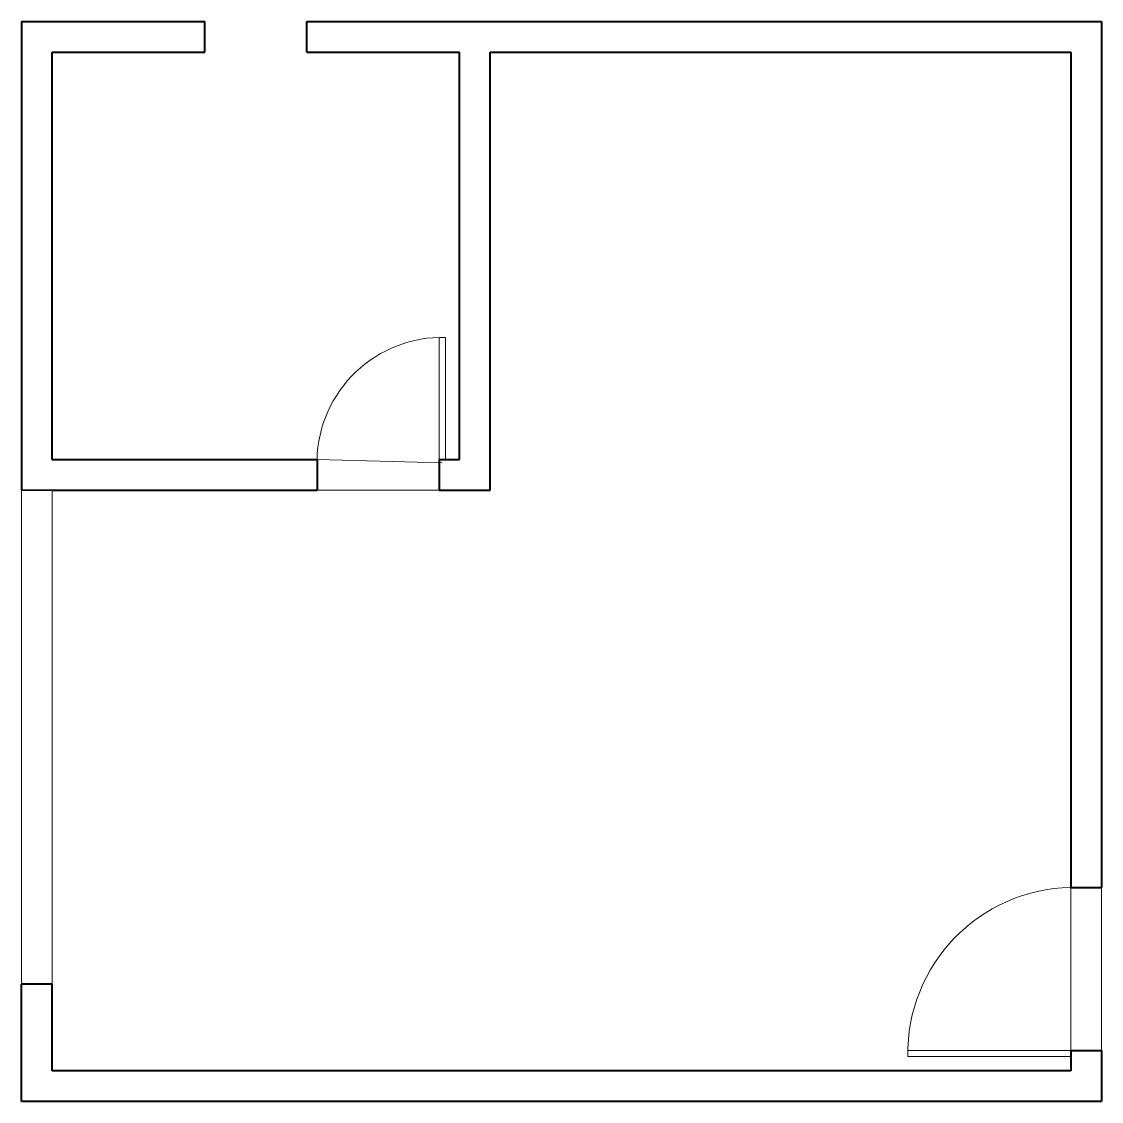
# Model space of a CAD drawing. Header units: millimetres. Extents: x 1751 to 3505, y 1741 to 3489.
# Drawn here: x 1750.9 to 1756.2, y 1741.49 to 1746.79 of the extents above; entities outside this region: 1.
import ezdxf

# ---------------------------------------------------------------- set-up
doc = ezdxf.new("R2010")
doc.units = ezdxf.units.MM
for name, color, linetype, lineweight in [('Parede', 170, 'Continuous', 40), ('Porta', 50, 'Continuous', 9), ('Soleira', 4, 'Continuous', 9)]:
    doc.layers.add(name, color=color, linetype=linetype, lineweight=lineweight)

msp = doc.modelspace()

# ---------------------------------------------------------------- linework, layer by layer
at = {"layer": 'Parede'}
for p, q in [((1750.9039, 1746.7935), (1751.8039, 1746.7935)), ((1750.9039, 1746.7935), (1750.9039, 1744.4957)), ((1751.8039, 1746.6435), (1751.8039, 1746.7935)), ((1752.3039, 1746.6435), (1752.3039, 1746.7935)), ((1752.3039, 1746.7935), (1756.2039, 1746.7935)), ((1756.2039, 1746.7935), (1756.2039, 1742.5435)), ((1751.0539, 1746.6435), (1751.8039, 1746.6435)), ((1751.0539, 1744.6435), (1751.0539, 1746.6435)), ((1752.3039, 1746.6435), (1753.0539, 1746.6435)), ((1753.0539, 1744.6435), (1753.0539, 1746.6435)), ((1753.2039, 1744.4935), (1753.2039, 1746.6435)), ((1753.2039, 1746.6435), (1756.0539, 1746.6435)), ((1756.0539, 1746.6435), (1756.0539, 1742.5435)), ((1751.0539, 1744.6435), (1752.3539, 1744.6435)), ((1752.3539, 1744.6435), (1752.3539, 1744.4935)), ((1752.9539, 1744.6435), (1752.9539, 1744.4935)), ((1752.9539, 1744.6435), (1753.0539, 1744.6435)), ((1750.9039, 1744.4957), (1751.0539, 1744.4935)), ((1751.0539, 1744.4935), (1752.3539, 1744.4935)), ((1752.9539, 1744.4935), (1753.2039, 1744.4935)), ((1756.0539, 1742.5435), (1756.2039, 1742.5435)), ((1750.9039, 1741.4935), (1750.9039, 1742.0685)), ((1751.0539, 1742.0685), (1750.9039, 1742.0685)), ((1751.0539, 1741.6435), (1751.0539, 1742.0685)), ((1756.0539, 1741.7435), (1756.2039, 1741.7435)), ((1756.0539, 1741.7435), (1756.0539, 1741.6435)), ((1756.2039, 1741.7435), (1756.2039, 1741.4935)), ((1756.0539, 1741.6435), (1751.0539, 1741.6435)), ((1756.2039, 1741.4935), (1750.9039, 1741.4935))]:
    msp.add_line(p, q, dxfattribs=at)
at = {"layer": 'Porta'}
for points in [[(3504.7854, 3487.9543), (3504.8154, 3487.9543), (3504.8154, 3488.5543), (3504.7854, 3488.5543)], [(1752.9539, 1744.6435), (1752.9839, 1744.6435), (1752.9839, 1745.2435), (1752.9539, 1745.2435)], [(1755.2539, 1741.7135), (1756.0539, 1741.7135), (1756.0539, 1741.7435), (1755.2539, 1741.7435)]]:
    msp.add_lwpolyline(points, close=True, dxfattribs=at)
for centre, radius, start, end in [((1752.9689, 1744.6285), 0.6152, 88.6028, 178.6028), ((1756.0689, 1741.7285), 0.8151, 91.0544, 181.0544)]:
    msp.add_arc(centre, radius, start, end, dxfattribs=at)
at = {"layer": 'Soleira'}
for p, q in [((1752.3539, 1744.6435), (1752.9689, 1744.6285)), ((1750.9039, 1742.0685), (1750.9039, 1744.4957)), ((1751.0539, 1742.0685), (1751.0539, 1744.4935)), ((1752.3539, 1744.4935), (1752.9539, 1744.4935)), ((1756.0539, 1742.5435), (1756.0539, 1741.7435)), ((1756.2039, 1742.5435), (1756.2039, 1741.7435))]:
    msp.add_line(p, q, dxfattribs=at)

doc.saveas('drawing.dxf')
